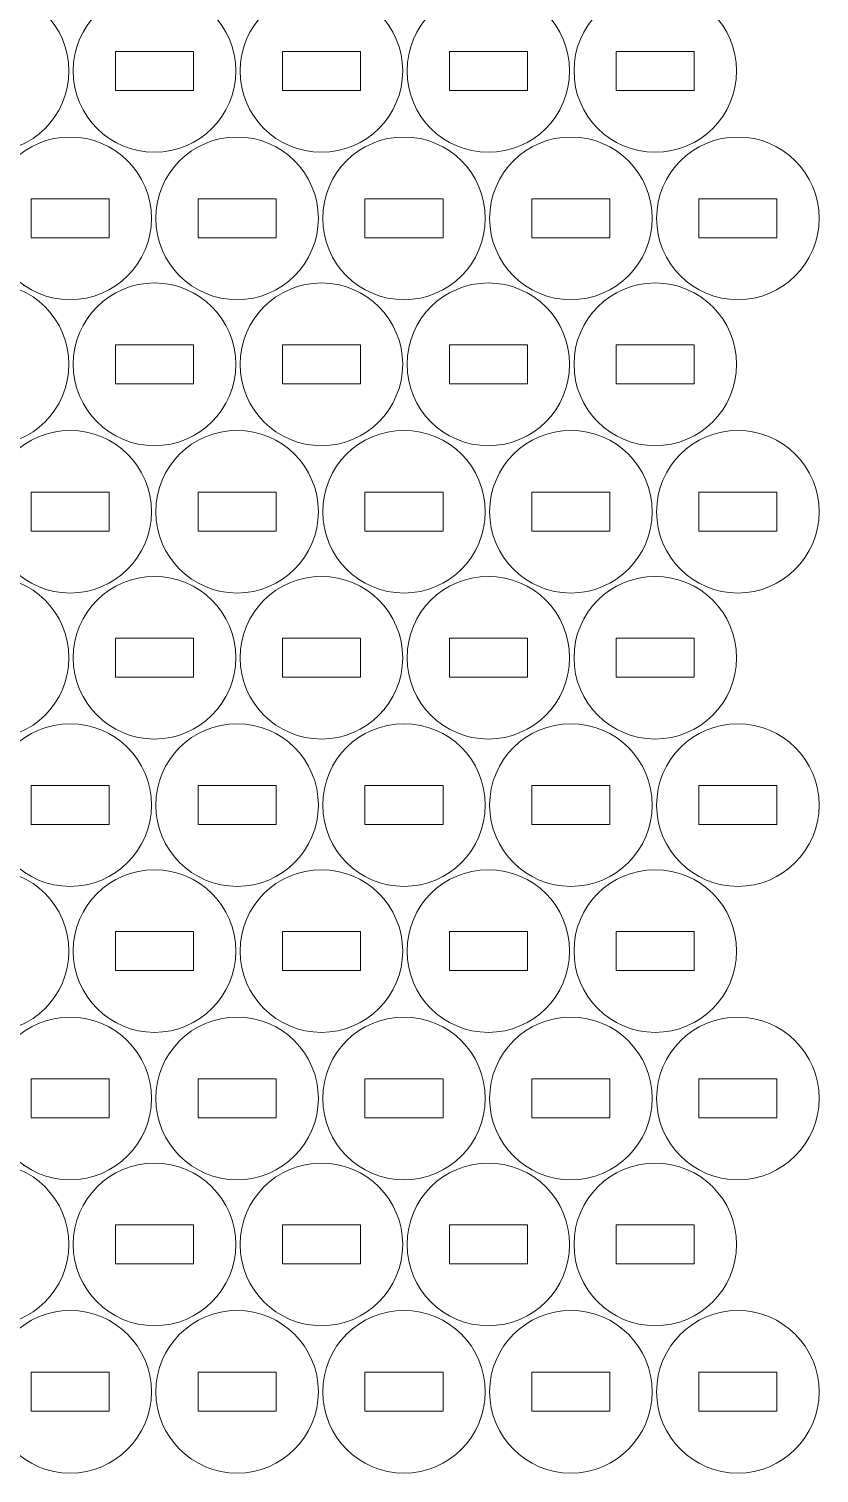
# Model space of a CAD drawing. Header units: millimetres. Extents: x -251 to 251, y -264 to 264.
# Drawn here: x 155.9 to 216.7, y -263.6 to -152.6 of the extents above; entities that cross this region are included whole.
import ezdxf

# ---------------------------------------------------------------- set-up
doc = ezdxf.new("R2010")
doc.units = ezdxf.units.MM
doc.header["$MEASUREMENT"] = 0
doc.layers.add('Camada 1', color=7, linetype='Continuous')

msp = doc.modelspace()

# ---------------------------------------------------------------- linework, layer by layer
at = {"layer": 'Camada 1', "lineweight": 20}
for points in [[(152.7648, -149.623), (156.2165, -149.623), (159.0148, -152.4213), (159.0148, -155.873), (159.0148, -155.873), (159.0148, -159.3247), (156.2165, -162.123), (152.7648, -162.123), (152.7648, -162.123), (149.3131, -162.123), (146.5148, -159.3247), (146.5148, -155.873), (146.5148, -155.873), (146.5148, -152.4213), (149.3131, -149.623), (152.7648, -149.623)], [(165.601, -149.623), (169.0527, -149.623), (171.851, -152.4213), (171.851, -155.873), (171.851, -155.873), (171.851, -159.3247), (169.0527, -162.123), (165.601, -162.123), (165.601, -162.123), (162.1493, -162.123), (159.351, -159.3247), (159.351, -155.873), (159.351, -155.873), (159.351, -152.4213), (162.1493, -149.623), (165.601, -149.623)], [(178.4372, -149.623), (181.8889, -149.623), (184.6872, -152.4213), (184.6872, -155.873), (184.6872, -155.873), (184.6872, -159.3247), (181.8889, -162.123), (178.4372, -162.123), (178.4372, -162.123), (174.9855, -162.123), (172.1872, -159.3247), (172.1872, -155.873), (172.1872, -155.873), (172.1872, -152.4213), (174.9855, -149.623), (178.4372, -149.623)], [(191.2734, -149.623), (194.7251, -149.623), (197.5234, -152.4213), (197.5234, -155.873), (197.5234, -155.873), (197.5234, -159.3247), (194.7251, -162.123), (191.2734, -162.123), (191.2734, -162.123), (187.8217, -162.123), (185.0234, -159.3247), (185.0234, -155.873), (185.0234, -155.873), (185.0234, -152.4213), (187.8217, -149.623), (191.2734, -149.623)], [(204.1096, -149.623), (207.5613, -149.623), (210.3596, -152.4213), (210.3596, -155.873), (210.3596, -155.873), (210.3596, -159.3247), (207.5613, -162.123), (204.1096, -162.123), (204.1096, -162.123), (200.6579, -162.123), (197.8596, -159.3247), (197.8596, -155.873), (197.8596, -155.873), (197.8596, -152.4213), (200.6579, -149.623), (204.1096, -149.623)], [(162.601, -154.373), (162.601, -154.373), (168.601, -154.373), (168.601, -154.373), (168.601, -154.373), (168.601, -154.373), (168.601, -157.373), (168.601, -157.373), (168.601, -157.373), (168.601, -157.373), (162.601, -157.373), (162.601, -157.373), (162.601, -157.373), (162.601, -157.373), (162.601, -154.373), (162.601, -154.373)], [(175.4372, -154.373), (175.4372, -154.373), (181.4372, -154.373), (181.4372, -154.373), (181.4372, -154.373), (181.4372, -154.373), (181.4372, -157.373), (181.4372, -157.373), (181.4372, -157.373), (181.4372, -157.373), (175.4372, -157.373), (175.4372, -157.373), (175.4372, -157.373), (175.4372, -157.373), (175.4372, -154.373), (175.4372, -154.373)], [(188.2734, -154.373), (188.2734, -154.373), (194.2734, -154.373), (194.2734, -154.373), (194.2734, -154.373), (194.2734, -154.373), (194.2734, -157.373), (194.2734, -157.373), (194.2734, -157.373), (194.2734, -157.373), (188.2734, -157.373), (188.2734, -157.373), (188.2734, -157.373), (188.2734, -157.373), (188.2734, -154.373), (188.2734, -154.373)], [(201.1096, -154.373), (201.1096, -154.373), (207.1096, -154.373), (207.1096, -154.373), (207.1096, -154.373), (207.1096, -154.373), (207.1096, -157.373), (207.1096, -157.373), (207.1096, -157.373), (207.1096, -157.373), (201.1096, -157.373), (201.1096, -157.373), (201.1096, -157.373), (201.1096, -157.373), (201.1096, -154.373), (201.1096, -154.373)], [(159.1148, -160.9471), (162.5665, -160.9471), (165.3648, -163.7454), (165.3648, -167.1971), (165.3648, -167.1971), (165.3648, -170.6488), (162.5665, -173.4471), (159.1148, -173.4471), (159.1148, -173.4471), (155.6631, -173.4471), (152.8648, -170.6488), (152.8648, -167.1971), (152.8648, -167.1971), (152.8648, -163.7454), (155.6631, -160.9471), (159.1148, -160.9471)], [(171.951, -160.9471), (175.4027, -160.9471), (178.201, -163.7454), (178.201, -167.1971), (178.201, -167.1971), (178.201, -170.6488), (175.4027, -173.4471), (171.951, -173.4471), (171.951, -173.4471), (168.4993, -173.4471), (165.701, -170.6488), (165.701, -167.1971), (165.701, -167.1971), (165.701, -163.7454), (168.4993, -160.9471), (171.951, -160.9471)], [(184.7872, -160.9471), (188.2389, -160.9471), (191.0372, -163.7454), (191.0372, -167.1971), (191.0372, -167.1971), (191.0372, -170.6488), (188.2389, -173.4471), (184.7872, -173.4471), (184.7872, -173.4471), (181.3355, -173.4471), (178.5372, -170.6488), (178.5372, -167.1971), (178.5372, -167.1971), (178.5372, -163.7454), (181.3355, -160.9471), (184.7872, -160.9471)], [(197.6234, -160.9471), (201.0751, -160.9471), (203.8734, -163.7454), (203.8734, -167.1971), (203.8734, -167.1971), (203.8734, -170.6488), (201.0751, -173.4471), (197.6234, -173.4471), (197.6234, -173.4471), (194.1717, -173.4471), (191.3734, -170.6488), (191.3734, -167.1971), (191.3734, -167.1971), (191.3734, -163.7454), (194.1717, -160.9471), (197.6234, -160.9471)], [(210.4596, -160.9471), (213.9113, -160.9471), (216.7096, -163.7454), (216.7096, -167.1971), (216.7096, -167.1971), (216.7096, -170.6488), (213.9113, -173.4471), (210.4596, -173.4471), (210.4596, -173.4471), (207.0079, -173.4471), (204.2096, -170.6488), (204.2096, -167.1971), (204.2096, -167.1971), (204.2096, -163.7454), (207.0079, -160.9471), (210.4596, -160.9471)], [(156.1148, -165.6971), (156.1148, -165.6971), (162.1148, -165.6971), (162.1148, -165.6971), (162.1148, -165.6971), (162.1148, -165.6971), (162.1148, -168.6971), (162.1148, -168.6971), (162.1148, -168.6971), (162.1148, -168.6971), (156.1148, -168.6971), (156.1148, -168.6971), (156.1148, -168.6971), (156.1148, -168.6971), (156.1148, -165.6971), (156.1148, -165.6971)], [(168.951, -165.6971), (168.951, -165.6971), (174.951, -165.6971), (174.951, -165.6971), (174.951, -165.6971), (174.951, -165.6971), (174.951, -168.6971), (174.951, -168.6971), (174.951, -168.6971), (174.951, -168.6971), (168.951, -168.6971), (168.951, -168.6971), (168.951, -168.6971), (168.951, -168.6971), (168.951, -165.6971), (168.951, -165.6971)], [(181.7872, -165.6971), (181.7872, -165.6971), (187.7872, -165.6971), (187.7872, -165.6971), (187.7872, -165.6971), (187.7872, -165.6971), (187.7872, -168.6971), (187.7872, -168.6971), (187.7872, -168.6971), (187.7872, -168.6971), (181.7872, -168.6971), (181.7872, -168.6971), (181.7872, -168.6971), (181.7872, -168.6971), (181.7872, -165.6971), (181.7872, -165.6971)], [(194.6234, -165.6971), (194.6234, -165.6971), (200.6234, -165.6971), (200.6234, -165.6971), (200.6234, -165.6971), (200.6234, -165.6971), (200.6234, -168.6971), (200.6234, -168.6971), (200.6234, -168.6971), (200.6234, -168.6971), (194.6234, -168.6971), (194.6234, -168.6971), (194.6234, -168.6971), (194.6234, -168.6971), (194.6234, -165.6971), (194.6234, -165.6971)], [(207.4596, -165.6971), (207.4596, -165.6971), (213.4596, -165.6971), (213.4596, -165.6971), (213.4596, -165.6971), (213.4596, -165.6971), (213.4596, -168.6971), (213.4596, -168.6971), (213.4596, -168.6971), (213.4596, -168.6971), (207.4596, -168.6971), (207.4596, -168.6971), (207.4596, -168.6971), (207.4596, -168.6971), (207.4596, -165.6971), (207.4596, -165.6971)], [(152.7648, -172.1655), (156.2165, -172.1655), (159.0148, -174.9638), (159.0148, -178.4155), (159.0148, -178.4155), (159.0148, -181.8672), (156.2165, -184.6655), (152.7648, -184.6655), (152.7648, -184.6655), (149.3131, -184.6655), (146.5148, -181.8672), (146.5148, -178.4155), (146.5148, -178.4155), (146.5148, -174.9638), (149.3131, -172.1655), (152.7648, -172.1655)], [(165.601, -172.1655), (169.0527, -172.1655), (171.851, -174.9638), (171.851, -178.4155), (171.851, -178.4155), (171.851, -181.8672), (169.0527, -184.6655), (165.601, -184.6655), (165.601, -184.6655), (162.1493, -184.6655), (159.351, -181.8672), (159.351, -178.4155), (159.351, -178.4155), (159.351, -174.9638), (162.1493, -172.1655), (165.601, -172.1655)], [(178.4372, -172.1655), (181.8889, -172.1655), (184.6872, -174.9638), (184.6872, -178.4155), (184.6872, -178.4155), (184.6872, -181.8672), (181.8889, -184.6655), (178.4372, -184.6655), (178.4372, -184.6655), (174.9855, -184.6655), (172.1872, -181.8672), (172.1872, -178.4155), (172.1872, -178.4155), (172.1872, -174.9638), (174.9855, -172.1655), (178.4372, -172.1655)], [(191.2734, -172.1655), (194.7251, -172.1655), (197.5234, -174.9638), (197.5234, -178.4155), (197.5234, -178.4155), (197.5234, -181.8672), (194.7251, -184.6655), (191.2734, -184.6655), (191.2734, -184.6655), (187.8217, -184.6655), (185.0234, -181.8672), (185.0234, -178.4155), (185.0234, -178.4155), (185.0234, -174.9638), (187.8217, -172.1655), (191.2734, -172.1655)], [(204.1096, -172.1655), (207.5613, -172.1655), (210.3596, -174.9638), (210.3596, -178.4155), (210.3596, -178.4155), (210.3596, -181.8672), (207.5613, -184.6655), (204.1096, -184.6655), (204.1096, -184.6655), (200.6579, -184.6655), (197.8596, -181.8672), (197.8596, -178.4155), (197.8596, -178.4155), (197.8596, -174.9638), (200.6579, -172.1655), (204.1096, -172.1655)], [(162.601, -176.9155), (162.601, -176.9155), (168.601, -176.9155), (168.601, -176.9155), (168.601, -176.9155), (168.601, -176.9155), (168.601, -179.9155), (168.601, -179.9155), (168.601, -179.9155), (168.601, -179.9155), (162.601, -179.9155), (162.601, -179.9155), (162.601, -179.9155), (162.601, -179.9155), (162.601, -176.9155), (162.601, -176.9155)], [(175.4372, -176.9155), (175.4372, -176.9155), (181.4372, -176.9155), (181.4372, -176.9155), (181.4372, -176.9155), (181.4372, -176.9155), (181.4372, -179.9155), (181.4372, -179.9155), (181.4372, -179.9155), (181.4372, -179.9155), (175.4372, -179.9155), (175.4372, -179.9155), (175.4372, -179.9155), (175.4372, -179.9155), (175.4372, -176.9155), (175.4372, -176.9155)], [(188.2734, -176.9155), (188.2734, -176.9155), (194.2734, -176.9155), (194.2734, -176.9155), (194.2734, -176.9155), (194.2734, -176.9155), (194.2734, -179.9155), (194.2734, -179.9155), (194.2734, -179.9155), (194.2734, -179.9155), (188.2734, -179.9155), (188.2734, -179.9155), (188.2734, -179.9155), (188.2734, -179.9155), (188.2734, -176.9155), (188.2734, -176.9155)], [(201.1096, -176.9155), (201.1096, -176.9155), (207.1096, -176.9155), (207.1096, -176.9155), (207.1096, -176.9155), (207.1096, -176.9155), (207.1096, -179.9155), (207.1096, -179.9155), (207.1096, -179.9155), (207.1096, -179.9155), (201.1096, -179.9155), (201.1096, -179.9155), (201.1096, -179.9155), (201.1096, -179.9155), (201.1096, -176.9155), (201.1096, -176.9155)], [(159.1148, -183.4896), (162.5665, -183.4896), (165.3648, -186.2879), (165.3648, -189.7396), (165.3648, -189.7396), (165.3648, -193.1913), (162.5665, -195.9896), (159.1148, -195.9896), (159.1148, -195.9896), (155.6631, -195.9896), (152.8648, -193.1913), (152.8648, -189.7396), (152.8648, -189.7396), (152.8648, -186.2879), (155.6631, -183.4896), (159.1148, -183.4896)], [(171.951, -183.4896), (175.4027, -183.4896), (178.201, -186.2879), (178.201, -189.7396), (178.201, -189.7396), (178.201, -193.1913), (175.4027, -195.9896), (171.951, -195.9896), (171.951, -195.9896), (168.4993, -195.9896), (165.701, -193.1913), (165.701, -189.7396), (165.701, -189.7396), (165.701, -186.2879), (168.4993, -183.4896), (171.951, -183.4896)], [(184.7872, -183.4896), (188.2389, -183.4896), (191.0372, -186.2879), (191.0372, -189.7396), (191.0372, -189.7396), (191.0372, -193.1913), (188.2389, -195.9896), (184.7872, -195.9896), (184.7872, -195.9896), (181.3355, -195.9896), (178.5372, -193.1913), (178.5372, -189.7396), (178.5372, -189.7396), (178.5372, -186.2879), (181.3355, -183.4896), (184.7872, -183.4896)], [(197.6234, -183.4896), (201.0751, -183.4896), (203.8734, -186.2879), (203.8734, -189.7396), (203.8734, -189.7396), (203.8734, -193.1913), (201.0751, -195.9896), (197.6234, -195.9896), (197.6234, -195.9896), (194.1717, -195.9896), (191.3734, -193.1913), (191.3734, -189.7396), (191.3734, -189.7396), (191.3734, -186.2879), (194.1717, -183.4896), (197.6234, -183.4896)], [(210.4596, -183.4896), (213.9113, -183.4896), (216.7096, -186.2879), (216.7096, -189.7396), (216.7096, -189.7396), (216.7096, -193.1913), (213.9113, -195.9896), (210.4596, -195.9896), (210.4596, -195.9896), (207.0079, -195.9896), (204.2096, -193.1913), (204.2096, -189.7396), (204.2096, -189.7396), (204.2096, -186.2879), (207.0079, -183.4896), (210.4596, -183.4896)], [(156.1148, -188.2396), (156.1148, -188.2396), (162.1148, -188.2396), (162.1148, -188.2396), (162.1148, -188.2396), (162.1148, -188.2396), (162.1148, -191.2396), (162.1148, -191.2396), (162.1148, -191.2396), (162.1148, -191.2396), (156.1148, -191.2396), (156.1148, -191.2396), (156.1148, -191.2396), (156.1148, -191.2396), (156.1148, -188.2396), (156.1148, -188.2396)], [(168.951, -188.2396), (168.951, -188.2396), (174.951, -188.2396), (174.951, -188.2396), (174.951, -188.2396), (174.951, -188.2396), (174.951, -191.2396), (174.951, -191.2396), (174.951, -191.2396), (174.951, -191.2396), (168.951, -191.2396), (168.951, -191.2396), (168.951, -191.2396), (168.951, -191.2396), (168.951, -188.2396), (168.951, -188.2396)], [(181.7872, -188.2396), (181.7872, -188.2396), (187.7872, -188.2396), (187.7872, -188.2396), (187.7872, -188.2396), (187.7872, -188.2396), (187.7872, -191.2396), (187.7872, -191.2396), (187.7872, -191.2396), (187.7872, -191.2396), (181.7872, -191.2396), (181.7872, -191.2396), (181.7872, -191.2396), (181.7872, -191.2396), (181.7872, -188.2396), (181.7872, -188.2396)], [(194.6234, -188.2396), (194.6234, -188.2396), (200.6234, -188.2396), (200.6234, -188.2396), (200.6234, -188.2396), (200.6234, -188.2396), (200.6234, -191.2396), (200.6234, -191.2396), (200.6234, -191.2396), (200.6234, -191.2396), (194.6234, -191.2396), (194.6234, -191.2396), (194.6234, -191.2396), (194.6234, -191.2396), (194.6234, -188.2396), (194.6234, -188.2396)], [(207.4596, -188.2396), (207.4596, -188.2396), (213.4596, -188.2396), (213.4596, -188.2396), (213.4596, -188.2396), (213.4596, -188.2396), (213.4596, -191.2396), (213.4596, -191.2396), (213.4596, -191.2396), (213.4596, -191.2396), (207.4596, -191.2396), (207.4596, -191.2396), (207.4596, -191.2396), (207.4596, -191.2396), (207.4596, -188.2396), (207.4596, -188.2396)], [(152.7648, -194.708), (156.2165, -194.708), (159.0148, -197.5063), (159.0148, -200.958), (159.0148, -200.958), (159.0148, -204.4097), (156.2165, -207.208), (152.7648, -207.208), (152.7648, -207.208), (149.3131, -207.208), (146.5148, -204.4097), (146.5148, -200.958), (146.5148, -200.958), (146.5148, -197.5063), (149.3131, -194.708), (152.7648, -194.708)], [(165.601, -194.708), (169.0527, -194.708), (171.851, -197.5063), (171.851, -200.958), (171.851, -200.958), (171.851, -204.4097), (169.0527, -207.208), (165.601, -207.208), (165.601, -207.208), (162.1493, -207.208), (159.351, -204.4097), (159.351, -200.958), (159.351, -200.958), (159.351, -197.5063), (162.1493, -194.708), (165.601, -194.708)], [(178.4372, -194.708), (181.8889, -194.708), (184.6872, -197.5063), (184.6872, -200.958), (184.6872, -200.958), (184.6872, -204.4097), (181.8889, -207.208), (178.4372, -207.208), (178.4372, -207.208), (174.9855, -207.208), (172.1872, -204.4097), (172.1872, -200.958), (172.1872, -200.958), (172.1872, -197.5063), (174.9855, -194.708), (178.4372, -194.708)], [(191.2734, -194.708), (194.7251, -194.708), (197.5234, -197.5063), (197.5234, -200.958), (197.5234, -200.958), (197.5234, -204.4097), (194.7251, -207.208), (191.2734, -207.208), (191.2734, -207.208), (187.8217, -207.208), (185.0234, -204.4097), (185.0234, -200.958), (185.0234, -200.958), (185.0234, -197.5063), (187.8217, -194.708), (191.2734, -194.708)], [(204.1096, -194.708), (207.5613, -194.708), (210.3596, -197.5063), (210.3596, -200.958), (210.3596, -200.958), (210.3596, -204.4097), (207.5613, -207.208), (204.1096, -207.208), (204.1096, -207.208), (200.6579, -207.208), (197.8596, -204.4097), (197.8596, -200.958), (197.8596, -200.958), (197.8596, -197.5063), (200.6579, -194.708), (204.1096, -194.708)], [(162.601, -199.458), (162.601, -199.458), (168.601, -199.458), (168.601, -199.458), (168.601, -199.458), (168.601, -199.458), (168.601, -202.458), (168.601, -202.458), (168.601, -202.458), (168.601, -202.458), (162.601, -202.458), (162.601, -202.458), (162.601, -202.458), (162.601, -202.458), (162.601, -199.458), (162.601, -199.458)], [(175.4372, -199.458), (175.4372, -199.458), (181.4372, -199.458), (181.4372, -199.458), (181.4372, -199.458), (181.4372, -199.458), (181.4372, -202.458), (181.4372, -202.458), (181.4372, -202.458), (181.4372, -202.458), (175.4372, -202.458), (175.4372, -202.458), (175.4372, -202.458), (175.4372, -202.458), (175.4372, -199.458), (175.4372, -199.458)], [(188.2734, -199.458), (188.2734, -199.458), (194.2734, -199.458), (194.2734, -199.458), (194.2734, -199.458), (194.2734, -199.458), (194.2734, -202.458), (194.2734, -202.458), (194.2734, -202.458), (194.2734, -202.458), (188.2734, -202.458), (188.2734, -202.458), (188.2734, -202.458), (188.2734, -202.458), (188.2734, -199.458), (188.2734, -199.458)], [(201.1096, -199.458), (201.1096, -199.458), (207.1096, -199.458), (207.1096, -199.458), (207.1096, -199.458), (207.1096, -199.458), (207.1096, -202.458), (207.1096, -202.458), (207.1096, -202.458), (207.1096, -202.458), (201.1096, -202.458), (201.1096, -202.458), (201.1096, -202.458), (201.1096, -202.458), (201.1096, -199.458), (201.1096, -199.458)], [(159.1148, -206.0321), (162.5665, -206.0321), (165.3648, -208.8304), (165.3648, -212.2821), (165.3648, -212.2821), (165.3648, -215.7338), (162.5665, -218.5321), (159.1148, -218.5321), (159.1148, -218.5321), (155.6631, -218.5321), (152.8648, -215.7338), (152.8648, -212.2821), (152.8648, -212.2821), (152.8648, -208.8304), (155.6631, -206.0321), (159.1148, -206.0321)], [(171.951, -206.0321), (175.4027, -206.0321), (178.201, -208.8304), (178.201, -212.2821), (178.201, -212.2821), (178.201, -215.7338), (175.4027, -218.5321), (171.951, -218.5321), (171.951, -218.5321), (168.4993, -218.5321), (165.701, -215.7338), (165.701, -212.2821), (165.701, -212.2821), (165.701, -208.8304), (168.4993, -206.0321), (171.951, -206.0321)], [(184.7872, -206.0321), (188.2389, -206.0321), (191.0372, -208.8304), (191.0372, -212.2821), (191.0372, -212.2821), (191.0372, -215.7338), (188.2389, -218.5321), (184.7872, -218.5321), (184.7872, -218.5321), (181.3355, -218.5321), (178.5372, -215.7338), (178.5372, -212.2821), (178.5372, -212.2821), (178.5372, -208.8304), (181.3355, -206.0321), (184.7872, -206.0321)], [(197.6234, -206.0321), (201.0751, -206.0321), (203.8734, -208.8304), (203.8734, -212.2821), (203.8734, -212.2821), (203.8734, -215.7338), (201.0751, -218.5321), (197.6234, -218.5321), (197.6234, -218.5321), (194.1717, -218.5321), (191.3734, -215.7338), (191.3734, -212.2821), (191.3734, -212.2821), (191.3734, -208.8304), (194.1717, -206.0321), (197.6234, -206.0321)], [(210.4596, -206.0321), (213.9113, -206.0321), (216.7096, -208.8304), (216.7096, -212.2821), (216.7096, -212.2821), (216.7096, -215.7338), (213.9113, -218.5321), (210.4596, -218.5321), (210.4596, -218.5321), (207.0079, -218.5321), (204.2096, -215.7338), (204.2096, -212.2821), (204.2096, -212.2821), (204.2096, -208.8304), (207.0079, -206.0321), (210.4596, -206.0321)], [(156.1148, -210.7821), (156.1148, -210.7821), (162.1148, -210.7821), (162.1148, -210.7821), (162.1148, -210.7821), (162.1148, -210.7821), (162.1148, -213.7821), (162.1148, -213.7821), (162.1148, -213.7821), (162.1148, -213.7821), (156.1148, -213.7821), (156.1148, -213.7821), (156.1148, -213.7821), (156.1148, -213.7821), (156.1148, -210.7821), (156.1148, -210.7821)], [(168.951, -210.7821), (168.951, -210.7821), (174.951, -210.7821), (174.951, -210.7821), (174.951, -210.7821), (174.951, -210.7821), (174.951, -213.7821), (174.951, -213.7821), (174.951, -213.7821), (174.951, -213.7821), (168.951, -213.7821), (168.951, -213.7821), (168.951, -213.7821), (168.951, -213.7821), (168.951, -210.7821), (168.951, -210.7821)], [(181.7872, -210.7821), (181.7872, -210.7821), (187.7872, -210.7821), (187.7872, -210.7821), (187.7872, -210.7821), (187.7872, -210.7821), (187.7872, -213.7821), (187.7872, -213.7821), (187.7872, -213.7821), (187.7872, -213.7821), (181.7872, -213.7821), (181.7872, -213.7821), (181.7872, -213.7821), (181.7872, -213.7821), (181.7872, -210.7821), (181.7872, -210.7821)], [(194.6234, -210.7821), (194.6234, -210.7821), (200.6234, -210.7821), (200.6234, -210.7821), (200.6234, -210.7821), (200.6234, -210.7821), (200.6234, -213.7821), (200.6234, -213.7821), (200.6234, -213.7821), (200.6234, -213.7821), (194.6234, -213.7821), (194.6234, -213.7821), (194.6234, -213.7821), (194.6234, -213.7821), (194.6234, -210.7821), (194.6234, -210.7821)], [(207.4596, -210.7821), (207.4596, -210.7821), (213.4596, -210.7821), (213.4596, -210.7821), (213.4596, -210.7821), (213.4596, -210.7821), (213.4596, -213.7821), (213.4596, -213.7821), (213.4596, -213.7821), (213.4596, -213.7821), (207.4596, -213.7821), (207.4596, -213.7821), (207.4596, -213.7821), (207.4596, -213.7821), (207.4596, -210.7821), (207.4596, -210.7821)], [(152.7648, -217.2505), (156.2165, -217.2505), (159.0148, -220.0488), (159.0148, -223.5005), (159.0148, -223.5005), (159.0148, -226.9522), (156.2165, -229.7505), (152.7648, -229.7505), (152.7648, -229.7505), (149.3131, -229.7505), (146.5148, -226.9522), (146.5148, -223.5005), (146.5148, -223.5005), (146.5148, -220.0488), (149.3131, -217.2505), (152.7648, -217.2505)], [(165.601, -217.2505), (169.0527, -217.2505), (171.851, -220.0488), (171.851, -223.5005), (171.851, -223.5005), (171.851, -226.9522), (169.0527, -229.7505), (165.601, -229.7505), (165.601, -229.7505), (162.1493, -229.7505), (159.351, -226.9522), (159.351, -223.5005), (159.351, -223.5005), (159.351, -220.0488), (162.1493, -217.2505), (165.601, -217.2505)], [(178.4372, -217.2505), (181.8889, -217.2505), (184.6872, -220.0488), (184.6872, -223.5005), (184.6872, -223.5005), (184.6872, -226.9522), (181.8889, -229.7505), (178.4372, -229.7505), (178.4372, -229.7505), (174.9855, -229.7505), (172.1872, -226.9522), (172.1872, -223.5005), (172.1872, -223.5005), (172.1872, -220.0488), (174.9855, -217.2505), (178.4372, -217.2505)], [(191.2734, -217.2505), (194.7251, -217.2505), (197.5234, -220.0488), (197.5234, -223.5005), (197.5234, -223.5005), (197.5234, -226.9522), (194.7251, -229.7505), (191.2734, -229.7505), (191.2734, -229.7505), (187.8217, -229.7505), (185.0234, -226.9522), (185.0234, -223.5005), (185.0234, -223.5005), (185.0234, -220.0488), (187.8217, -217.2505), (191.2734, -217.2505)], [(204.1096, -217.2505), (207.5613, -217.2505), (210.3596, -220.0488), (210.3596, -223.5005), (210.3596, -223.5005), (210.3596, -226.9522), (207.5613, -229.7505), (204.1096, -229.7505), (204.1096, -229.7505), (200.6579, -229.7505), (197.8596, -226.9522), (197.8596, -223.5005), (197.8596, -223.5005), (197.8596, -220.0488), (200.6579, -217.2505), (204.1096, -217.2505)], [(162.601, -222.0005), (162.601, -222.0005), (168.601, -222.0005), (168.601, -222.0005), (168.601, -222.0005), (168.601, -222.0005), (168.601, -225.0005), (168.601, -225.0005), (168.601, -225.0005), (168.601, -225.0005), (162.601, -225.0005), (162.601, -225.0005), (162.601, -225.0005), (162.601, -225.0005), (162.601, -222.0005), (162.601, -222.0005)], [(175.4372, -222.0005), (175.4372, -222.0005), (181.4372, -222.0005), (181.4372, -222.0005), (181.4372, -222.0005), (181.4372, -222.0005), (181.4372, -225.0005), (181.4372, -225.0005), (181.4372, -225.0005), (181.4372, -225.0005), (175.4372, -225.0005), (175.4372, -225.0005), (175.4372, -225.0005), (175.4372, -225.0005), (175.4372, -222.0005), (175.4372, -222.0005)], [(188.2734, -222.0005), (188.2734, -222.0005), (194.2734, -222.0005), (194.2734, -222.0005), (194.2734, -222.0005), (194.2734, -222.0005), (194.2734, -225.0005), (194.2734, -225.0005), (194.2734, -225.0005), (194.2734, -225.0005), (188.2734, -225.0005), (188.2734, -225.0005), (188.2734, -225.0005), (188.2734, -225.0005), (188.2734, -222.0005), (188.2734, -222.0005)], [(201.1096, -222.0005), (201.1096, -222.0005), (207.1096, -222.0005), (207.1096, -222.0005), (207.1096, -222.0005), (207.1096, -222.0005), (207.1096, -225.0005), (207.1096, -225.0005), (207.1096, -225.0005), (207.1096, -225.0005), (201.1096, -225.0005), (201.1096, -225.0005), (201.1096, -225.0005), (201.1096, -225.0005), (201.1096, -222.0005), (201.1096, -222.0005)], [(159.1148, -228.5746), (162.5665, -228.5746), (165.3648, -231.3729), (165.3648, -234.8246), (165.3648, -234.8246), (165.3648, -238.2763), (162.5665, -241.0746), (159.1148, -241.0746), (159.1148, -241.0746), (155.6631, -241.0746), (152.8648, -238.2763), (152.8648, -234.8246), (152.8648, -234.8246), (152.8648, -231.3729), (155.6631, -228.5746), (159.1148, -228.5746)], [(171.951, -228.5746), (175.4027, -228.5746), (178.201, -231.3729), (178.201, -234.8246), (178.201, -234.8246), (178.201, -238.2763), (175.4027, -241.0746), (171.951, -241.0746), (171.951, -241.0746), (168.4993, -241.0746), (165.701, -238.2763), (165.701, -234.8246), (165.701, -234.8246), (165.701, -231.3729), (168.4993, -228.5746), (171.951, -228.5746)], [(184.7872, -228.5746), (188.2389, -228.5746), (191.0372, -231.3729), (191.0372, -234.8246), (191.0372, -234.8246), (191.0372, -238.2763), (188.2389, -241.0746), (184.7872, -241.0746), (184.7872, -241.0746), (181.3355, -241.0746), (178.5372, -238.2763), (178.5372, -234.8246), (178.5372, -234.8246), (178.5372, -231.3729), (181.3355, -228.5746), (184.7872, -228.5746)], [(197.6234, -228.5746), (201.0751, -228.5746), (203.8734, -231.3729), (203.8734, -234.8246), (203.8734, -234.8246), (203.8734, -238.2763), (201.0751, -241.0746), (197.6234, -241.0746), (197.6234, -241.0746), (194.1717, -241.0746), (191.3734, -238.2763), (191.3734, -234.8246), (191.3734, -234.8246), (191.3734, -231.3729), (194.1717, -228.5746), (197.6234, -228.5746)], [(210.4596, -228.5746), (213.9113, -228.5746), (216.7096, -231.3729), (216.7096, -234.8246), (216.7096, -234.8246), (216.7096, -238.2763), (213.9113, -241.0746), (210.4596, -241.0746), (210.4596, -241.0746), (207.0079, -241.0746), (204.2096, -238.2763), (204.2096, -234.8246), (204.2096, -234.8246), (204.2096, -231.3729), (207.0079, -228.5746), (210.4596, -228.5746)], [(156.1148, -233.3246), (156.1148, -233.3246), (162.1148, -233.3246), (162.1148, -233.3246), (162.1148, -233.3246), (162.1148, -233.3246), (162.1148, -236.3246), (162.1148, -236.3246), (162.1148, -236.3246), (162.1148, -236.3246), (156.1148, -236.3246), (156.1148, -236.3246), (156.1148, -236.3246), (156.1148, -236.3246), (156.1148, -233.3246), (156.1148, -233.3246)], [(168.951, -233.3246), (168.951, -233.3246), (174.951, -233.3246), (174.951, -233.3246), (174.951, -233.3246), (174.951, -233.3246), (174.951, -236.3246), (174.951, -236.3246), (174.951, -236.3246), (174.951, -236.3246), (168.951, -236.3246), (168.951, -236.3246), (168.951, -236.3246), (168.951, -236.3246), (168.951, -233.3246), (168.951, -233.3246)], [(181.7872, -233.3246), (181.7872, -233.3246), (187.7872, -233.3246), (187.7872, -233.3246), (187.7872, -233.3246), (187.7872, -233.3246), (187.7872, -236.3246), (187.7872, -236.3246), (187.7872, -236.3246), (187.7872, -236.3246), (181.7872, -236.3246), (181.7872, -236.3246), (181.7872, -236.3246), (181.7872, -236.3246), (181.7872, -233.3246), (181.7872, -233.3246)], [(194.6234, -233.3246), (194.6234, -233.3246), (200.6234, -233.3246), (200.6234, -233.3246), (200.6234, -233.3246), (200.6234, -233.3246), (200.6234, -236.3246), (200.6234, -236.3246), (200.6234, -236.3246), (200.6234, -236.3246), (194.6234, -236.3246), (194.6234, -236.3246), (194.6234, -236.3246), (194.6234, -236.3246), (194.6234, -233.3246), (194.6234, -233.3246)], [(207.4596, -233.3246), (207.4596, -233.3246), (213.4596, -233.3246), (213.4596, -233.3246), (213.4596, -233.3246), (213.4596, -233.3246), (213.4596, -236.3246), (213.4596, -236.3246), (213.4596, -236.3246), (213.4596, -236.3246), (207.4596, -236.3246), (207.4596, -236.3246), (207.4596, -236.3246), (207.4596, -236.3246), (207.4596, -233.3246), (207.4596, -233.3246)], [(152.7648, -239.793), (156.2165, -239.793), (159.0148, -242.5913), (159.0148, -246.043), (159.0148, -246.043), (159.0148, -249.4947), (156.2165, -252.293), (152.7648, -252.293), (152.7648, -252.293), (149.3131, -252.293), (146.5148, -249.4947), (146.5148, -246.043), (146.5148, -246.043), (146.5148, -242.5913), (149.3131, -239.793), (152.7648, -239.793)], [(165.601, -239.793), (169.0527, -239.793), (171.851, -242.5913), (171.851, -246.043), (171.851, -246.043), (171.851, -249.4947), (169.0527, -252.293), (165.601, -252.293), (165.601, -252.293), (162.1493, -252.293), (159.351, -249.4947), (159.351, -246.043), (159.351, -246.043), (159.351, -242.5913), (162.1493, -239.793), (165.601, -239.793)], [(178.4372, -239.793), (181.8889, -239.793), (184.6872, -242.5913), (184.6872, -246.043), (184.6872, -246.043), (184.6872, -249.4947), (181.8889, -252.293), (178.4372, -252.293), (178.4372, -252.293), (174.9855, -252.293), (172.1872, -249.4947), (172.1872, -246.043), (172.1872, -246.043), (172.1872, -242.5913), (174.9855, -239.793), (178.4372, -239.793)], [(191.2734, -239.793), (194.7251, -239.793), (197.5234, -242.5913), (197.5234, -246.043), (197.5234, -246.043), (197.5234, -249.4947), (194.7251, -252.293), (191.2734, -252.293), (191.2734, -252.293), (187.8217, -252.293), (185.0234, -249.4947), (185.0234, -246.043), (185.0234, -246.043), (185.0234, -242.5913), (187.8217, -239.793), (191.2734, -239.793)], [(204.1096, -239.793), (207.5613, -239.793), (210.3596, -242.5913), (210.3596, -246.043), (210.3596, -246.043), (210.3596, -249.4947), (207.5613, -252.293), (204.1096, -252.293), (204.1096, -252.293), (200.6579, -252.293), (197.8596, -249.4947), (197.8596, -246.043), (197.8596, -246.043), (197.8596, -242.5913), (200.6579, -239.793), (204.1096, -239.793)], [(162.601, -244.543), (162.601, -244.543), (168.601, -244.543), (168.601, -244.543), (168.601, -244.543), (168.601, -244.543), (168.601, -247.543), (168.601, -247.543), (168.601, -247.543), (168.601, -247.543), (162.601, -247.543), (162.601, -247.543), (162.601, -247.543), (162.601, -247.543), (162.601, -244.543), (162.601, -244.543)], [(175.4372, -244.543), (175.4372, -244.543), (181.4372, -244.543), (181.4372, -244.543), (181.4372, -244.543), (181.4372, -244.543), (181.4372, -247.543), (181.4372, -247.543), (181.4372, -247.543), (181.4372, -247.543), (175.4372, -247.543), (175.4372, -247.543), (175.4372, -247.543), (175.4372, -247.543), (175.4372, -244.543), (175.4372, -244.543)], [(188.2734, -244.543), (188.2734, -244.543), (194.2734, -244.543), (194.2734, -244.543), (194.2734, -244.543), (194.2734, -244.543), (194.2734, -247.543), (194.2734, -247.543), (194.2734, -247.543), (194.2734, -247.543), (188.2734, -247.543), (188.2734, -247.543), (188.2734, -247.543), (188.2734, -247.543), (188.2734, -244.543), (188.2734, -244.543)], [(201.1096, -244.543), (201.1096, -244.543), (207.1096, -244.543), (207.1096, -244.543), (207.1096, -244.543), (207.1096, -244.543), (207.1096, -247.543), (207.1096, -247.543), (207.1096, -247.543), (207.1096, -247.543), (201.1096, -247.543), (201.1096, -247.543), (201.1096, -247.543), (201.1096, -247.543), (201.1096, -244.543), (201.1096, -244.543)], [(159.1148, -251.1171), (162.5665, -251.1171), (165.3648, -253.9154), (165.3648, -257.3671), (165.3648, -257.3671), (165.3648, -260.8188), (162.5665, -263.6171), (159.1148, -263.6171), (159.1148, -263.6171), (155.6631, -263.6171), (152.8648, -260.8188), (152.8648, -257.3671), (152.8648, -257.3671), (152.8648, -253.9154), (155.6631, -251.1171), (159.1148, -251.1171)], [(171.951, -251.1171), (175.4027, -251.1171), (178.201, -253.9154), (178.201, -257.3671), (178.201, -257.3671), (178.201, -260.8188), (175.4027, -263.6171), (171.951, -263.6171), (171.951, -263.6171), (168.4993, -263.6171), (165.701, -260.8188), (165.701, -257.3671), (165.701, -257.3671), (165.701, -253.9154), (168.4993, -251.1171), (171.951, -251.1171)], [(184.7872, -251.1171), (188.2389, -251.1171), (191.0372, -253.9154), (191.0372, -257.3671), (191.0372, -257.3671), (191.0372, -260.8188), (188.2389, -263.6171), (184.7872, -263.6171), (184.7872, -263.6171), (181.3355, -263.6171), (178.5372, -260.8188), (178.5372, -257.3671), (178.5372, -257.3671), (178.5372, -253.9154), (181.3355, -251.1171), (184.7872, -251.1171)], [(197.6234, -251.1171), (201.0751, -251.1171), (203.8734, -253.9154), (203.8734, -257.3671), (203.8734, -257.3671), (203.8734, -260.8188), (201.0751, -263.6171), (197.6234, -263.6171), (197.6234, -263.6171), (194.1717, -263.6171), (191.3734, -260.8188), (191.3734, -257.3671), (191.3734, -257.3671), (191.3734, -253.9154), (194.1717, -251.1171), (197.6234, -251.1171)], [(210.4596, -251.1171), (213.9113, -251.1171), (216.7096, -253.9154), (216.7096, -257.3671), (216.7096, -257.3671), (216.7096, -260.8188), (213.9113, -263.6171), (210.4596, -263.6171), (210.4596, -263.6171), (207.0079, -263.6171), (204.2096, -260.8188), (204.2096, -257.3671), (204.2096, -257.3671), (204.2096, -253.9154), (207.0079, -251.1171), (210.4596, -251.1171)], [(156.1148, -255.8671), (156.1148, -255.8671), (162.1148, -255.8671), (162.1148, -255.8671), (162.1148, -255.8671), (162.1148, -255.8671), (162.1148, -258.8671), (162.1148, -258.8671), (162.1148, -258.8671), (162.1148, -258.8671), (156.1148, -258.8671), (156.1148, -258.8671), (156.1148, -258.8671), (156.1148, -258.8671), (156.1148, -255.8671), (156.1148, -255.8671)], [(168.951, -255.8671), (168.951, -255.8671), (174.951, -255.8671), (174.951, -255.8671), (174.951, -255.8671), (174.951, -255.8671), (174.951, -258.8671), (174.951, -258.8671), (174.951, -258.8671), (174.951, -258.8671), (168.951, -258.8671), (168.951, -258.8671), (168.951, -258.8671), (168.951, -258.8671), (168.951, -255.8671), (168.951, -255.8671)], [(181.7872, -255.8671), (181.7872, -255.8671), (187.7872, -255.8671), (187.7872, -255.8671), (187.7872, -255.8671), (187.7872, -255.8671), (187.7872, -258.8671), (187.7872, -258.8671), (187.7872, -258.8671), (187.7872, -258.8671), (181.7872, -258.8671), (181.7872, -258.8671), (181.7872, -258.8671), (181.7872, -258.8671), (181.7872, -255.8671), (181.7872, -255.8671)], [(194.6234, -255.8671), (194.6234, -255.8671), (200.6234, -255.8671), (200.6234, -255.8671), (200.6234, -255.8671), (200.6234, -255.8671), (200.6234, -258.8671), (200.6234, -258.8671), (200.6234, -258.8671), (200.6234, -258.8671), (194.6234, -258.8671), (194.6234, -258.8671), (194.6234, -258.8671), (194.6234, -258.8671), (194.6234, -255.8671), (194.6234, -255.8671)], [(207.4596, -255.8671), (207.4596, -255.8671), (213.4596, -255.8671), (213.4596, -255.8671), (213.4596, -255.8671), (213.4596, -255.8671), (213.4596, -258.8671), (213.4596, -258.8671), (213.4596, -258.8671), (213.4596, -258.8671), (207.4596, -258.8671), (207.4596, -258.8671), (207.4596, -258.8671), (207.4596, -258.8671), (207.4596, -255.8671), (207.4596, -255.8671)]]:
    msp.add_open_spline(points, degree=3, knots=[0, 0, 0, 0, 0.2, 0.2, 0.2, 0.2, 0.4, 0.4, 0.4, 0.4, 0.6, 0.6, 0.6, 0.6, 1, 1, 1, 1], dxfattribs=at)

doc.saveas('drawing.dxf')
